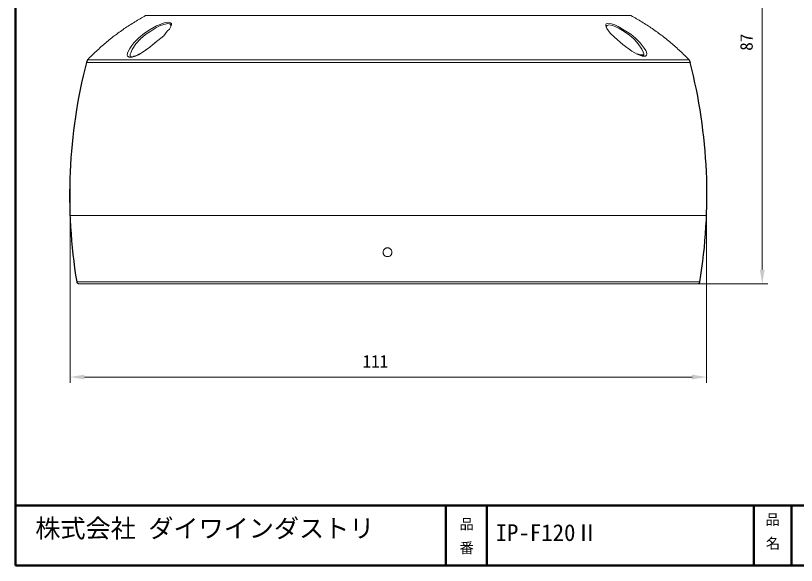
# Model space of a CAD drawing. Units: millimetres on the paper. Extents: x -139 to 144, y -93 to 96.
# Drawn here: x -139.2 to -2.7, y -93.5 to 2.7 of the extents above; entities that cross this region are included whole.
import ezdxf
from ezdxf.enums import TextEntityAlignment as Align

# ---------------------------------------------------------------- set-up
doc = ezdxf.new("R2010")
doc.units = ezdxf.units.MM
for name, color, linetype, lineweight in [('0-1_外形線', 7, 'Continuous', 30), ('0-5_枠', 7, 'Continuous', 50), ('1-4_寸法線', 7, 'Continuous', 13), ('1-5_レイヤー 1', 7, 'Continuous', 18)]:
    doc.layers.add(name, color=color, linetype=linetype, lineweight=lineweight)
doc.layers.add('0-E_レイヤー_1_0', color=7, linetype='Continuous')
doc.styles.add('ＭＳ ゴシック', font='')
doc.styles.get('ＭＳ ゴシック').set_extended_font_data('MS Gothic')

msp = doc.modelspace()

# ---------------------------------------------------------------- linework, layer by layer
at = {"layer": '0-1_外形線'}
for p, q in [((-126.622, -5.088), (-126.807, -5.538)), ((-21.455, -5.088), (-21.27, -5.538))]:
    msp.add_line(p, q, dxfattribs=at)
msp.add_lwpolyline([(-29.374, -4.277), (-29.881, -4.253), (-30.545, -4.097)], dxfattribs=at)
for centre, start, end in [((-36.447, -28.742), 165.59802, 189.35024), ((-111.63, -28.742), 350.64976, 14.40198)]:
    msp.add_arc(centre, 93.292, start, end, dxfattribs=at)
at = {"layer": '0-5_枠'}
for p, q in [((-139.184, -93.466), (-139.184, 96.218)), ((144.422, -82.982), (-139.184, -82.978)), ((-63.975, -82.964), (-63.975, -93.466)), ((-56.84, -82.964), (-56.84, -93.466)), ((-10.164, -82.98), (-10.164, -93.45)), ((-3.581, -82.98), (-3.581, -93.45)), ((144.422, -93.466), (-139.184, -93.466))]:
    msp.add_line(p, q, dxfattribs=at)
at = {"layer": '1-4_寸法線'}
for p, q in [((-8.672, 40.341), (-8.672, -41.759)), ((-129.648, -25.63), (-129.648, -61.533)), ((-18.428, -25.63), (-18.428, -61.533)), ((-73.038, -44.259), (-7.672, -44.259)), ((-20.928, -60.533), (-127.148, -60.533))]:
    msp.add_line(p, q, dxfattribs=at)
for points in [[(-8.672, -44.259), (-8.256, -41.759), (-9.089, -41.759)], [(-129.648, -60.533), (-127.148, -60.95), (-127.148, -60.116)], [(-20.928, -60.116), (-20.928, -60.95), (-18.428, -60.533)]]:
    msp.add_solid(points, dxfattribs=at)
at = {"layer": '1-5_レイヤー 1'}
for p, q in [((-116.46, 2.656), (-115.821, 2.656)), ((-115.821, 2.656), (-114.38, 2.656)), ((-34.147, 2.656), (-33.696, 2.656)), ((-33.696, 2.656), (-32.616, 2.656)), ((-32.616, 2.656), (-31.616, 2.656)), ((-126.807, -5.538), (-98.892, -5.538)), ((-129.689, -32.282), (-18.405, -32.282)), ((-22.17, -32.282), (-126.177, -32.282)), ((-128.499, -43.899), (-19.577, -43.899)), ((-127.978, -44.259), (-128.068, -44.259)), ((-20.099, -44.259), (-127.978, -44.259))]:
    msp.add_line(p, q, dxfattribs=at)
for points in [[(-116.46, 2.656), (-116.7, 2.525), (-116.939, 2.393), (-117.177, 2.258), (-117.414, 2.122), (-117.65, 1.985), (-117.886, 1.846), (-118.12, 1.706), (-118.353, 1.564), (-118.585, 1.421), (-118.817, 1.276), (-119.047, 1.13), (-119.276, 0.982), (-119.505, 0.832), (-119.732, 0.682), (-119.958, 0.529), (-120.183, 0.376), (-120.408, 0.22), (-120.631, 0.064), (-120.853, -0.094), (-121.074, -0.254), (-121.294, -0.415), (-121.513, -0.577), (-121.731, -0.741), (-121.948, -0.906), (-122.164, -1.073), (-122.379, -1.241), (-122.592, -1.411), (-122.805, -1.582), (-123.016, -1.754), (-123.226, -1.928), (-123.435, -2.103), (-123.643, -2.279), (-123.85, -2.457), (-124.056, -2.636), (-124.26, -2.817), (-124.464, -2.999), (-124.666, -3.182), (-124.867, -3.366), (-125.067, -3.552)], [(-114.38, 2.656), (-74.128, 2.656), (-34.147, 2.656)], [(-31.616, 2.656), (-31.376, 2.525), (-31.137, 2.393), (-30.899, 2.258), (-30.662, 2.122), (-30.426, 1.985), (-30.191, 1.846), (-29.957, 1.706), (-29.723, 1.564), (-29.491, 1.421), (-29.26, 1.276), (-29.03, 1.13), (-28.8, 0.982), (-28.572, 0.832), (-28.345, 0.682), (-28.118, 0.529), (-27.893, 0.376), (-27.669, 0.22), (-27.446, 0.064), (-27.223, -0.094), (-27.002, -0.254), (-26.782, -0.415), (-26.563, -0.577), (-26.345, -0.741), (-26.128, -0.906), (-25.913, -1.073), (-25.698, -1.241), (-25.484, -1.411), (-25.272, -1.582), (-25.061, -1.754), (-24.85, -1.928), (-24.641, -2.103), (-24.433, -2.279), (-24.226, -2.457), (-24.021, -2.636), (-23.816, -2.817), (-23.613, -2.999), (-23.411, -3.182), (-23.21, -3.366), (-23.01, -3.552)], [(-119.153, -4.367), (-119.153, -4.097), (-119.063, -3.827), (-118.793, -3.287), (-118.162, -2.296), (-117.352, -1.396), (-116.451, -0.675), (-115.551, -0.045), (-114.65, 0.495), (-114.02, 0.856), (-113.3, 1.126), (-112.579, 1.306), (-112.219, 1.216), (-112.129, 1.036), (-112.039, 0.856)], [(-35.948, 0.675), (-35.858, 0.856), (-35.767, 0.946), (-35.497, 1.036), (-34.867, 0.946), (-34.237, 0.675), (-33.696, 0.405), (-32.796, -0.135), (-31.895, -0.765), (-31.085, -1.486), (-30.365, -2.296), (-29.734, -3.197), (-29.464, -3.737), (-29.374, -4.007), (-29.374, -4.277)], [(-114.74, -2.026), (-115.281, -2.476), (-115.731, -2.836), (-116.271, -3.197), (-116.721, -3.557), (-117.172, -3.827), (-117.622, -4.097), (-117.892, -4.277), (-118.252, -4.367), (-118.522, -4.457), (-118.703, -4.547), (-118.883, -4.547), (-118.973, -4.547), (-119.063, -4.547), (-119.153, -4.547), (-119.153, -4.457), (-119.153, -4.367)], [(-125.067, -3.552), (-125.265, -3.74), (-125.463, -3.928), (-125.659, -4.118), (-125.854, -4.31), (-126.048, -4.502), (-126.24, -4.696), (-126.432, -4.891), (-126.622, -5.088)], [(-23.01, -3.552), (-22.811, -3.74), (-22.614, -3.928), (-22.417, -4.118), (-22.222, -4.31), (-22.029, -4.502), (-21.836, -4.696), (-21.645, -4.891), (-21.455, -5.088)], [(-21.455, -5.088), (-74.128, -5.088), (-126.622, -5.088)], [(-98.892, -5.538), (-74.128, -5.538), (-49.455, -5.538), (-21.27, -5.538)], [(-74.173, -39.486), (-74.087, -39.482), (-74.004, -39.468), (-73.924, -39.445), (-73.847, -39.414), (-73.775, -39.375), (-73.708, -39.329), (-73.647, -39.276), (-73.591, -39.218), (-73.541, -39.153), (-73.499, -39.084), (-73.464, -39.009), (-73.437, -38.931), (-73.419, -38.849), (-73.409, -38.764), (-73.409, -38.678), (-73.419, -38.593), (-73.437, -38.511), (-73.464, -38.433), (-73.499, -38.358), (-73.541, -38.289), (-73.591, -38.224), (-73.647, -38.166), (-73.708, -38.113), (-73.775, -38.067), (-73.847, -38.028), (-73.924, -37.997), (-74.004, -37.974), (-74.087, -37.96), (-74.173, -37.956), (-74.26, -37.96), (-74.343, -37.974), (-74.423, -37.997), (-74.499, -38.028), (-74.571, -38.067), (-74.638, -38.113), (-74.7, -38.166), (-74.756, -38.224), (-74.805, -38.289), (-74.848, -38.358)], [(-74.848, -38.358), (-74.883, -38.433), (-74.91, -38.511), (-74.928, -38.593), (-74.938, -38.678), (-74.938, -38.764), (-74.928, -38.849), (-74.91, -38.931), (-74.883, -39.009), (-74.848, -39.084), (-74.805, -39.153), (-74.756, -39.218), (-74.7, -39.276), (-74.638, -39.329), (-74.571, -39.375), (-74.499, -39.414), (-74.423, -39.445), (-74.343, -39.468), (-74.26, -39.482), (-74.173, -39.486)], [(-128.499, -43.899), (-128.48, -43.955), (-128.454, -44.007), (-128.423, -44.056), (-128.386, -44.1), (-128.345, -44.14), (-128.299, -44.175), (-128.25, -44.204), (-128.197, -44.227), (-128.141, -44.245), (-128.083, -44.255), (-128.023, -44.259)], [(-19.577, -43.899), (-19.597, -43.955), (-19.622, -44.007), (-19.654, -44.056), (-19.69, -44.1), (-19.732, -44.14), (-19.777, -44.175), (-19.827, -44.204), (-19.88, -44.227), (-19.935, -44.245), (-19.994, -44.255), (-20.054, -44.259)]]:
    msp.add_lwpolyline(points, dxfattribs=at)
for points in [[(-119.693, -4.187), (-119.603, -4.457), (-119.333, -4.637), (-119.063, -4.637), (-118.793, -4.637), (-118.252, -4.457), (-117.712, -4.187), (-116.721, -3.557), (-115.731, -2.836), (-114.83, -2.116), (-113.3, -0.855), (-112.669, -0.045), (-112.309, 0.315), (-112.039, 0.765), (-111.949, 1.126), (-111.949, 1.306), (-112.129, 1.396), (-112.489, 1.486), (-113.21, 1.396), (-113.93, 1.126), (-114.56, 0.856), (-115.641, 0.225), (-116.631, -0.405), (-117.622, -1.216), (-118.522, -2.116), (-118.883, -2.566), (-119.243, -3.107), (-119.513, -3.647), (-119.603, -3.917)], [(-28.834, -4.007), (-28.924, -3.737), (-29.014, -3.467), (-29.284, -3.017), (-30.004, -2.116), (-30.815, -1.306), (-31.625, -0.585), (-32.796, 0.135), (-33.876, 0.765), (-34.417, 1.036), (-35.047, 1.216), (-35.677, 1.306), (-35.948, 1.216), (-36.038, 1.126), (-36.038, 0.946), (-35.948, 0.675), (-35.858, 0.405), (-35.227, -0.405), (-34.507, -1.126), (-33.066, -2.386), (-31.445, -3.557), (-30.545, -4.097), (-30.094, -4.277), (-29.644, -4.457), (-29.374, -4.457), (-29.104, -4.457), (-28.924, -4.277)]]:
    msp.add_lwpolyline(points, close=True, dxfattribs=at)

# ---------------------------------------------------------------- texts
at = {"layer": '0-1_外形線', "style": 'ＭＳ ゴシック'}
msp.add_text('IP-F120Ⅱ', height=2.933, dxfattribs=at).set_placement((-55.285, -90.08), align=Align.BOTTOM_LEFT)
at = {"layer": '0-5_枠', "style": 'ＭＳ ゴシック'}
for s, p in [('品', (-8.12, -86.918)), ('品', (-61.573, -87.709)), ('名', (-8.036, -91.085)), ('番', (-61.573, -91.876))]:
    msp.add_text(s, height=1.833, dxfattribs=at).set_placement(p, align=Align.BOTTOM_LEFT)
at = {"layer": '0-E_レイヤー_1_0', "style": 'ＭＳ ゴシック'}
msp.add_text('株式会社 ダイワインダストリ', height=3.219, dxfattribs=at).set_placement((-135.74, -89.564), align=Align.BOTTOM_LEFT)
at = {"layer": '1-4_寸法線', "style": 'ＭＳ ゴシック'}
msp.add_text('87', height=2.199, rotation=90, dxfattribs=at).set_placement((-9.672, -3.493), align=Align.BOTTOM_LEFT)
msp.add_text('111', height=2.199, dxfattribs=at).set_placement((-78.538, -59.533), align=Align.BOTTOM_LEFT)

doc.saveas('drawing.dxf')
